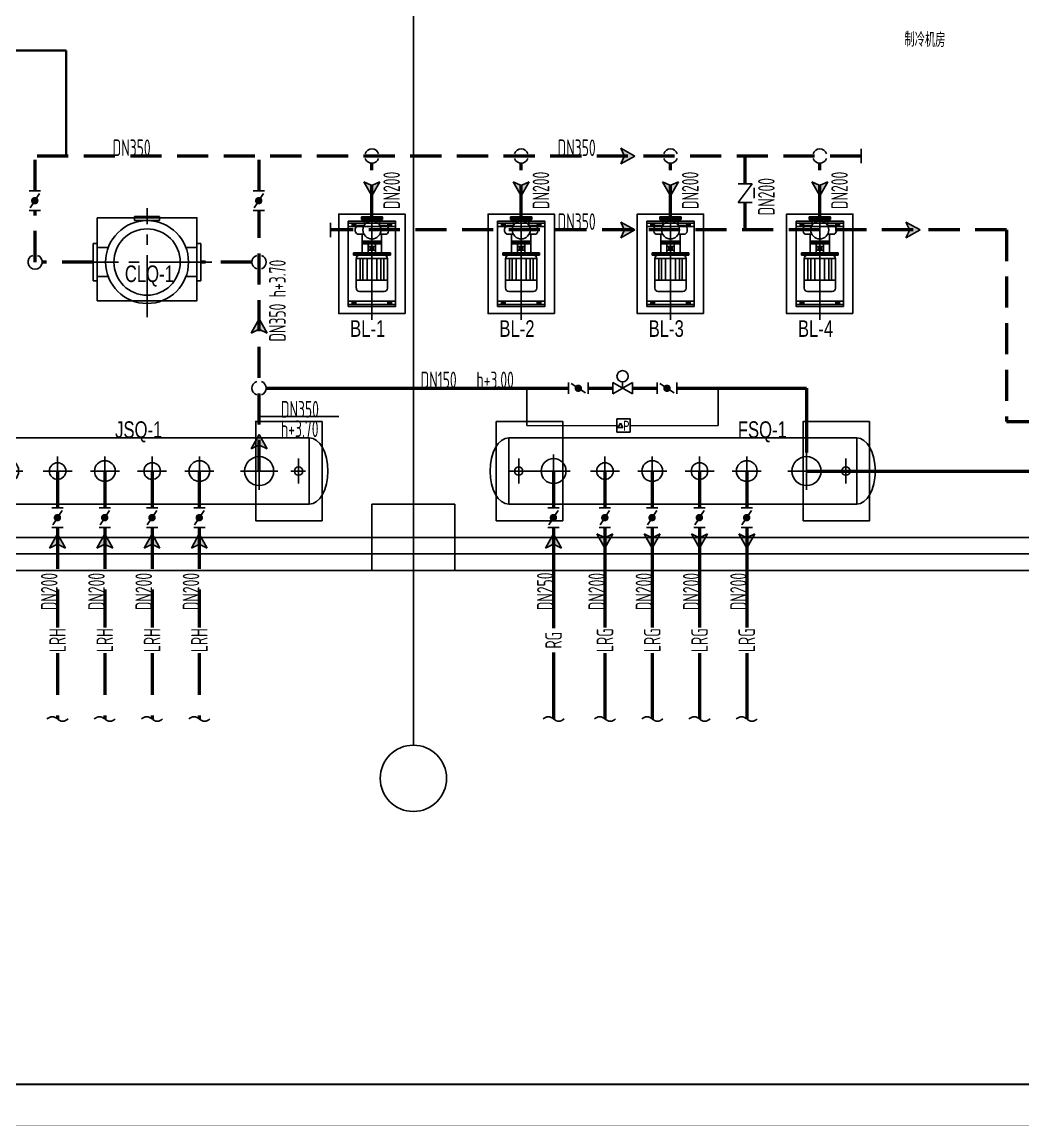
# Model space of a CAD drawing. Extents: x -253824 to 107923, y -224968 to 180578.
# Drawn here: x -203080 to -191013, y 57774 to 71089 of the extents above; entities that cross this region are included whole.
import ezdxf
from ezdxf.enums import TextEntityAlignment as Align

# ---------------------------------------------------------------- set-up
doc = ezdxf.new("R2010")
doc.units = 0
doc.header["$LTSCALE"] = 1000
doc.header["$MEASUREMENT"] = 0
for name, pattern in [('CENTER', [2, 1.25, -0.25, 0.25, -0.25]), ('CENTER2', [1.125, 0.75, -0.125, 0.125, -0.125]), ('DASHED', [0.75, 0.5, -0.25]), ('HIDDEN', [0.375, 0.25, -0.125])]:
    doc.linetypes.add(name, pattern=pattern)
doc.layers.get('0').update_dxf_attribs({"linetype": 'CONTINUOUS'})
for name, color, linetype in [('00-风量计算', 6, 'CONTINUOUS'), ('02-TEXT_房间', 7, 'CONTINUOUS'), ('A_STR-砌块墙', 121, 'CONTINUOUS'), ('A_STR-砼柱', 51, 'CONTINUOUS'), ('AC_CNSB', 4, 'CONTINUOUS'), ('AC_KTSG', 5, 'HIDDEN'), ('ACS_COM', 7, 'CONTINUOUS'), ('ACS_COM_BZ', 3, 'CONTINUOUS'), ('ACS_KT_FM', 3, 'CONTINUOUS'), ('ACS_KT_FM_E', 3, 'CONTINUOUS'), ('AXIS', 3, 'CONTINUOUS'), ('AXIS_TEXT', 7, 'CONTINUOUS'), ('DEVICE', 2, 'CONTINUOUS'), ('DOTE', 1, 'CONTINUOUS'), ('WALL', 9, 'CONTINUOUS'), ('改造', 7, 'CONTINUOUS')]:
    doc.layers.add(name, color=color, linetype=linetype)
for name, color, linetype, lineweight in [('ACS_KT_LG', 3, 'CONTINUOUS', 50), ('ACS_KT_LH', 2, 'DASHED', 50), ('ACS_KT_RG', 6, 'CONTINUOUS', 50)]:
    doc.layers.add(name, color=color, linetype=linetype, lineweight=lineweight)
doc.styles.add('_TCH_SPACE', font='ros.shx', dxfattribs={"width": 0.75, "height": 5, "bigfont": 'jd.shx'})
doc.styles.add('COMPLEX', font='COMPLEX')
doc.styles.add('HZF', font='ros.shx', dxfattribs={"width": 0.75, "bigfont": 'jd.shx'})
doc.styles.get("Standard").update_dxf_attribs({"font": 'ros.shx', "width": 0.75, "bigfont": 'jd.shx'})
doc.styles.add('等高', font='ros1.shx', dxfattribs={"width": 0.7, "bigfont": 'jd.shx'})

# ---------------------------------------------------------------- blocks, each defined once
blk = doc.blocks.new('图框-A1')
for points, const_width in [([(0, 0), (841, 0), (841, 594), (0, 594)], 0.05), ([(766, 584), (25, 584), (25, 10), (766, 10)], 0.5)]:
    blk.add_lwpolyline(points, close=True, dxfattribs=dict(const_width=const_width))
blk = doc.blocks.new('_FZHK')
blk.add_lwpolyline([(-0.5, -0.5), (0.5, -0.5), (0.5, 0.5), (-0.5, 0.5)], close=True)
blk = doc.blocks.new('_AXISO')
blk.add_circle((0, 0), 0.5)
at = {"layer": 'AXIS_TEXT', "style": 'COMPLEX', "width": 1.041667}
blk.add_attdef('A', text='', height=0.56, dxfattribs=at).set_placement((-0.25, -0.28), (0.25, -0.28), align=Align.FIT)
blk = doc.blocks.new('l')
at = {"layer": 'A_STR-砌块墙'}
for p, q in [((1700, -200), (-16450, -200)), ((1600, -400), (-16550, -400))]:
    blk.add_line(p, q, dxfattribs=at)
at = {"layer": 'AXIS'}
blk.add_line((-8400, -1506), (-8400, -2506), dxfattribs=at)
at = {"layer": 'DOTE'}
for p, q in [((-8400, -1506), (-8400, 20645)), ((-17685, 0), (1678, 0))]:
    blk.add_line(p, q, dxfattribs=at)
at = {"layer": 'A_STR-砼柱', "extrusion": (0, 0, -1), "xscale": 800.0000000001819, "yscale": 999.9999999999854, "zscale": -999.9999999999854, "rotation": 270}
blk.add_blockref('_FZHK', (8400, 0), dxfattribs=at)
at = {"layer": 'AXIS', "xscale": 800, "yscale": 800, "zscale": 800}
blk.add_blockref('_AXISO', (-8400, -2906), dxfattribs=at)
at = {"layer": '02-TEXT_房间', "color": 6, "style": '_TCH_SPACE', "width": 0.75}
blk.add_text('制冷机房', height=173.6, rotation=359.1019, dxfattribs=at).set_placement((-2481, 5921))
blk = doc.blocks.new('beng')
at = {"layer": 'DEVICE', "color": 7}
for p, q in [((65, -300), (65, 300)), ((105, -300), (105, 300)), ((1054, -300), (1054, 300)), ((1095, -300), (1095, 300)), ((65, 229), (105, 229)), ((85, 259), (85, 194)), ((455, -234), (455, 234)), ((512, -198), (512, 198)), ((512, 150), (789, 150)), ((789, -198), (789, 198)), ((1055, 229), (1095, 229)), ((1075, 259), (1075, 194)), ((0, -134), (0, 134)), ((294, -122), (294, 122)), ((310, -122), (310, 122)), ((326, -122), (326, 122)), ((326, 47), (439, 47)), ((358, -47), (358, 47)), ((358, 22), (408, 22)), ((408, -47), (408, 47)), ((512, 115), (789, 115)), ((512, 62), (789, 62)), ((326, -47), (439, -47)), ((358, -22), (408, -22)), ((512, -62), (789, -62)), ((512, -115), (789, -115)), ((65, -229), (105, -229)), ((85, -259), (85, -194)), ((512, -150), (789, -150)), ((1054, -229), (1095, -229)), ((1075, -259), (1075, -194))]:
    blk.add_line(p, q, dxfattribs=at)
at = {"layer": 'DEVICE', "color": 7, "linetype": 'CENTER', "ltscale": 500}
blk.add_line((-241, 0), (1293, 0), dxfattribs=at)
at = {"layer": 'DEVICE', "color": 7}
blk.add_lwpolyline([(40, 300), (1120, 300), (1120, -300), (40, -300)], close=True, dxfattribs=at)
for centre in [(85, 229), (1075, 229), (85, -229), (1075, -229)]:
    blk.add_circle(centre, 8.14, dxfattribs=at)
at = {"layer": 'WALL', "ltscale": 0.2}
for p, q in [((95, 100), (95, 185)), ((205, 100), (205, 185)), ((471, 234), (439, 234)), ((439, -234), (439, 234)), ((471, -234), (471, 234)), ((471, -142), (471, 142)), ((889, 198), (512, 198)), ((930, -157), (930, 157)), ((16, 134), (-16, 134)), ((-16, -134), (-16, 134)), ((16, -134), (16, 134)), ((89, 96), (16, 96)), ((439, 122), (205, 122)), ((296, 122), (264, 122)), ((16, -134), (-16, -134)), ((16, -134), (3, -134)), ((89, -96), (16, -96)), ((95, -185), (95, -100)), ((205, -185), (205, -100)), ((206, -122), (439, -122)), ((296, -122), (264, -122)), ((296, -122), (283, -122)), ((471, -234), (439, -234)), ((471, -234), (458, -234)), ((889, -198), (512, -198))]:
    blk.add_line(p, q, dxfattribs=at)
blk.add_circle((150, 0), 114, dxfattribs=at)
for centre, radius, start, end in [((150, 144), 68.9, 36.4877, 143.5123), ((512, 157), 40.7, 90, 180), ((889, 157), 40.7, 0, 90), ((150, -144), 68.9, 216.4877, 323.5123), ((512, -157), 40.7, 180, 270), ((889, -157), 40.7, 270, 0)]:
    blk.add_arc(centre, radius, start, end, dxfattribs=at)
blk = doc.blocks.new('H-PICPNT-69')
for start, end in [(19.4712, 160.5288), (199.4712, 340.5288)]:
    blk.add_arc((0, 0), 1.43, start, end)
blk = doc.blocks.new('FJS')
at = {"layer": 'AC_CNSB', "ltscale": 0.001}
for p, q in [((0, 0), (0, 800)), ((0, 800), (4195, 800)), ((4195, 800), (4195, 0)), ((4195, 0), (0, 0))]:
    blk.add_line(p, q, dxfattribs=at)
at = {"layer": 'AC_CNSB', "ltscale": 0.001, "extrusion": (0, 0, -1)}
blk.add_ellipse((0, 400), major_axis=(0, 400), ratio=0.5625, start_param=3.141593, end_param=6.283185, dxfattribs=at)
at = {"layer": 'AC_CNSB', "ltscale": 0.001}
blk.add_ellipse((4195, 400), major_axis=(0, 400), ratio=0.5625, start_param=3.141593, end_param=6.283185, dxfattribs=at)
at = {"layer": 'ACS_COM'}
for p, q in [((130, 550), (130, 250)), ((605, 625), (605, 175)), ((1325, 575), (1325, 225)), ((1895, 575), (1895, 225)), ((2465, 575), (2465, 225)), ((3035, 575), (3035, 225)), ((3655, 600), (3655, 200)), ((4075, 550), (4075, 250)), ((47, 400), (224, 400)), ((830, 400), (380, 400)), ((1150, 400), (1500, 400)), ((1500, 400), (1150, 400)), ((1720, 400), (2070, 400)), ((2070, 400), (1720, 400)), ((2640, 400), (2290, 400)), ((2290, 400), (2640, 400)), ((3210, 400), (2860, 400)), ((2860, 400), (3210, 400)), ((4195, 400), (3455, 400)), ((3455, 400), (4195, 400)), ((3992, 400), (4170, 400))]:
    blk.add_line(p, q, dxfattribs=at)
at = {"layer": 'ACS_COM', "color": 8}
for points in [[(-155, 1000), (645, 1000), (645, -200), (-155, -200)], [(4345, 1000), (3545, 1000), (3545, -200), (4345, -200)]]:
    blk.add_lwpolyline(points, close=True, dxfattribs=at)
at = {"layer": 'ACS_COM'}
for centre, radius in [((605, 400), 175), ((3655, 400), 150), ((130, 400), 50), ((1325, 400), 125), ((1895, 400), 100), ((2465, 400), 125), ((3035, 400), 100), ((4075, 400), 50)]:
    blk.add_circle(centre, radius, dxfattribs=at)
blk = doc.blocks.new('350')
for p, q in [((-650, 225), (-650, -225)), ((-600, 225), (-650, 225)), ((-600, 225), (-600, -225)), ((-468, 175), (-600, 175)), ((-600, 175), (-600, -175)), ((468, 175), (600, 175)), ((600, 225), (600, -225)), ((600, 225), (650, 225)), ((600, 175), (600, -175)), ((650, 225), (650, -225)), ((-600, -225), (-650, -225)), ((-600, -175), (-468, -175)), ((600, -175), (468, -175)), ((600, -225), (650, -225)), ((-150, -550), (-150, -500)), ((-150, -500), (150, -500)), ((150, -500), (150, -550)), ((150, -550), (-150, -550))]:
    blk.add_line(p, q)
for radius in [500, 400]:
    blk.add_circle((0, 0), radius)
at = {"layer": 'ACS_COM_BZ', "color": 8, "linetype": 'CENTER2'}
for p, q in [((0, 666), (0, -650)), ((779, 0), (-747, 0))]:
    blk.add_line(p, q, dxfattribs=at)
blk = doc.blocks.new('H-PICPNT-66')
blk.add_arc((0, 0), 1.43, 199.4712, 160.5288)
blk = doc.blocks.new('H-PICPNT-91')
for p, q in [((-1.48, 0.87), (-1.48, -0.84)), ((1.07, 0.73), (-1.07, -0.7)), ((1.48, 0.87), (1.48, -0.84))]:
    blk.add_line(p, q)
at = {"const_width": 0.566}
blk.add_lwpolyline([(-0.28, 0, 1), (0.28, 0, 1)], format="xyb", close=True, dxfattribs=at)
blk = doc.blocks.new('H-PICPNT-101')
for p, q in [((1.48, 0.85), (-1.48, -0.85)), ((1.48, -0.85), (-1.48, 0.85)), ((-1.48, 0.85), (-1.48, -0.85)), ((0, 0), (0, 0.94)), ((1.48, 0.85), (1.48, -0.85))]:
    blk.add_line(p, q)
blk.add_circle((0, 1.8), 0.855)
blk = doc.blocks.new('H-PICPNT-196')
for p, q in [((-0.68, 2.67), (-0.68, 0)), ((2.04, 2.67), (-0.68, 2.67)), ((2.04, 0), (2.04, 2.67)), ((-0.68, 0), (2.04, 0)), ((-0.26, 1.2, -32.79), (-0.58, 1.2, -32.79)), ((0.07, 1.79), (-0.43, 0.92)), ((-0.43, 0.92), (0.57, 0.92)), ((0.57, 0.92), (0.07, 1.79))]:
    blk.add_line(p, q)
at = {"width": 0.7}
blk.add_text('P', height=2, dxfattribs=at).set_placement((0.63, 0.27))
blk = doc.blocks.new('剖断线')
at = {"color": 3, "flags": 128}
blk.add_lwpolyline([(1, 0, -0.414214), (0, 0, 0.414214), (-1, 0)], format="xyb", dxfattribs=at)
blk = doc.blocks.new('箭头01')
at = {"ltscale": 10}
blk.add_hatch(color=7, dxfattribs=at).paths.add_polyline_path([(12, -101), (161, -173), (1, 113), (-159, -173), (-10, -101)])
at = {"color": 7, "ltscale": 10}
for p, q in [((-159, -173), (1, 113)), ((161, -173), (1, 113)), ((-159, -173), (-10, -101)), ((-10, -101), (12, -101)), ((161, -173), (12, -101))]:
    blk.add_line(p, q, dxfattribs=at)
blk = doc.blocks.new('blkfm003')
for p, q in [((-1.5, 1.13), (1.5, -1.13)), ((-1.5, -1.13), (-1.5, 1.13)), ((0.84, 1.47), (-0.81, 1.47)), ((1.5, -1.13), (1.5, 1.13))]:
    blk.add_line(p, q)
blk.add_solid([(0.84, 1.47), (0.43, 1.47), (0.43, 1.51)])

msp = doc.modelspace()

# ---------------------------------------------------------------- linework, layer by layer
msp.add_lwpolyline([(-202173, 68728), (-200973, 68728), (-200973, 67728), (-202173, 67728), (-202173, 68728)])
at = {"layer": '00-风量计算'}
msp.add_lwpolyline([(-210523, 86976), (-173473, 86976), (-173473, 58276), (-210523, 58276)], close=True, dxfattribs=at)
at = {"layer": 'AC_KTSG', "linetype": 'Continuous', "lineweight": 35}
for p in [(-205562, 70747), (-202548, 69473)]:
    msp.add_line(p, (-202548, 70747), dxfattribs=at)
at = {"layer": 'ACS_COM_BZ'}
for p, q in [((-192962, 69559), (-192962, 69388)), ((-199362, 68667), (-199362, 68496)), ((-196993, 66673), (-196993, 66223)), ((-194686, 66673), (-194686, 66223)), ((-200223, 66330), (-199262, 66330))]:
    msp.add_line(p, q, dxfattribs=at)
at = {"layer": 'ACS_COM_BZ', "color": 8}
for points in [[(-198462, 67573), (-199262, 67573), (-199262, 68773), (-198462, 68773), (-198462, 67573)], [(-196662, 67573), (-197462, 67573), (-197462, 68773), (-196662, 68773), (-196662, 67573)], [(-194862, 67573), (-195662, 67573), (-195662, 68773), (-194862, 68773), (-194862, 67573)], [(-193062, 67573), (-193862, 67573), (-193862, 68773), (-193062, 68773), (-193062, 67573)]]:
    msp.add_lwpolyline(points, dxfattribs=at)
at = {"layer": 'ACS_KT_LG'}
for p, q in [((-200137, 66673), (-196493, 66673)), ((-196256, 66673), (-195958, 66673)), ((-195721, 66673), (-195423, 66673)), ((-195186, 66673), (-193622, 66673)), ((-193622, 66673), (-193622, 65898)), ((-196052, 65673), (-196052, 65230)), ((-195482, 65673), (-195482, 65230)), ((-194912, 65673), (-194912, 65230)), ((-194342, 65673), (-194342, 65230)), ((-193622, 65673), (-188112, 65673)), ((-196052, 64993), (-196052, 63788)), ((-195482, 64993), (-195482, 63788)), ((-194912, 64993), (-194912, 63788)), ((-194342, 64993), (-194342, 63788)), ((-196052, 63476), (-196052, 62683)), ((-195482, 63476), (-195482, 62683)), ((-194912, 63476), (-194912, 62683)), ((-194342, 63476), (-194342, 62683))]:
    msp.add_line(p, q, dxfattribs=at)
at = {"layer": 'ACS_KT_LG', "lineweight": 18}
for p, q in [((-196993, 66223), (-195911, 66223)), ((-195748, 66223), (-194686, 66223))]:
    msp.add_line(p, q, dxfattribs=at)
at = {"layer": 'ACS_KT_LH', "ltscale": 0.75}
for p, q in [((-192962, 69473), (-202923, 69473)), ((-202923, 69053), (-202923, 69473)), ((-200223, 69053), (-200223, 69473)), ((-198862, 68740), (-198862, 69388)), ((-197062, 68740), (-197062, 69388)), ((-195262, 68740), (-195262, 69388)), ((-194362, 69140), (-194362, 69473)), ((-193462, 68740), (-193462, 69388)), ((-194362, 68582), (-194362, 68915)), ((-202923, 68194), (-202923, 68816)), ((-200223, 65673), (-200223, 68816)), ((-191212, 68582), (-199362, 68582)), ((-191212, 68582), (-191212, 66273)), ((-202223, 68194), (-202837, 68194)), ((-200308, 68194), (-200923, 68194)), ((-191212, 66273), (-188712, 66273))]:
    msp.add_line(p, q, dxfattribs=at)
at = {"layer": 'ACS_KT_LH'}
for p, q in [((-202653, 65673), (-202653, 65230)), ((-202083, 65673), (-202083, 65230)), ((-201513, 65673), (-201513, 65230)), ((-200943, 65673), (-200943, 65230)), ((-202653, 64993), (-202653, 63788)), ((-202083, 64993), (-202083, 63788)), ((-201513, 64993), (-201513, 63788)), ((-200943, 64993), (-200943, 63788)), ((-202653, 63476), (-202653, 62683)), ((-202083, 63476), (-202083, 62683)), ((-201513, 63476), (-201513, 62683)), ((-200943, 63476), (-200943, 62683))]:
    msp.add_line(p, q, dxfattribs=at)
at = {"layer": 'ACS_KT_RG'}
for p, q in [((-196672, 65673), (-196672, 65230)), ((-196672, 64993), (-196672, 63778)), ((-196672, 63486), (-196672, 62683))]:
    msp.add_line(p, q, dxfattribs=at)

# ---------------------------------------------------------------- block references
at = {"xscale": 50, "yscale": 50, "zscale": 50}
msp.add_blockref('图框-A1', (-211773, 57776), dxfattribs=at)
at = {"xscale": -0.95, "yscale": 0.95, "rotation": 90}
for p in [(-198862, 68724), (-197062, 68724), (-195262, 68724), (-193462, 68724)]:
    msp.add_blockref('beng', p, dxfattribs=at)
at = {"layer": 'ACS_COM'}
for name, p, xscale, yscale, zscale, rotation in [('箭头01', (-195758, 69474), 0.5999999998603016, 0.5999999998603016, 0.5999999998603016, 270), ('箭头01', (-198862, 69060), 0.5999999998603016, 0.5999999998603016, 0.5999999998603016, 180), ('箭头01', (-197062, 69060), 0.5999999998603016, 0.5999999998603016, 0.5999999998603016, 180), ('箭头01', (-195262, 69060), 0.5999999998603016, 0.5999999998603016, 0.5999999998603016, 180), ('箭头01', (-193462, 69060), 0.5999999998603016, 0.5999999998603016, 0.5999999998603016, 180), ('箭头01', (-195758, 68582), 0.5999999998603016, 0.5999999998603016, 0.5999999998603016, 270), ('箭头01', (-192320, 68582), 0.5999999998603016, 0.5999999998603016, 0.5999999998603016, 270), ('箭头01', (-196053, 64813), -0.5999999998603016, 0.5999999998603016, 0.5999999998603016, 180), ('箭头01', (-195483, 64813), -0.5999999998603016, 0.5999999998603016, 0.5999999998603016, 180), ('箭头01', (-194913, 64813), -0.5999999998603016, 0.5999999998603016, 0.5999999998603016, 180), ('箭头01', (-194343, 64813), -0.5999999998603016, 0.5999999998603016, 0.5999999998603016, 180), ('剖断线', (-202653, 62683), 127, 127, 127, 180), ('剖断线', (-202083, 62683), 127, 127, 127, 180), ('剖断线', (-201513, 62683), 127, 127, 127, 180), ('剖断线', (-200943, 62683), 127, 127, 127, 180), ('剖断线', (-196672, 62683), 127, 127, 127, 180), ('剖断线', (-196052, 62683), 127, 127, 127, 180), ('剖断线', (-195482, 62683), 127, 127, 127, 180), ('剖断线', (-194912, 62683), 127, 127, 127, 180), ('剖断线', (-194342, 62683), 127, 127, 127, 180)]:
    msp.add_blockref(name, p, dxfattribs=dict(at, xscale=xscale, yscale=yscale, zscale=zscale, rotation=rotation))
at = {"layer": 'ACS_COM', "yscale": 0.5999999998603016, "zscale": 0.5999999998603016}
for p, xscale in [((-200222, 67440), -0.5999999998603016), ((-200222, 66046), -0.5999999998603016), ((-202654, 64849), 0.5999999998603016), ((-202084, 64849), 0.5999999998603016), ((-201514, 64849), 0.5999999998603016), ((-200944, 64849), 0.5999999998603016), ((-196673, 64849), 0.5999999998603016)]:
    msp.add_blockref('箭头01', p, dxfattribs=dict(at, xscale=xscale))
at = {"layer": 'ACS_COM_BZ'}
msp.add_blockref('l', (-189962, 64873), dxfattribs=at)
at = {"layer": 'ACS_COM_BZ', "xscale": -1, "rotation": 180}
msp.add_blockref('350', (-201573, 68194), dxfattribs=at)
at = {"layer": 'ACS_COM_BZ', "xscale": -1}
for p in [(-199617, 65273), (-193017, 65273)]:
    msp.add_blockref('FJS', p, dxfattribs=at)
at = {"layer": 'ACS_KT_FM', "yscale": 60}
for name, p, xscale, rotation in [('H-PICPNT-69', (-198862, 69473), -60, 180), ('H-PICPNT-69', (-197062, 69473), -60, 180), ('H-PICPNT-69', (-195262, 69473), -60, 180), ('H-PICPNT-69', (-193462, 69473), -60, 180), ('H-PICPNT-66', (-202923, 68194), 60, 269.9999999999999), ('H-PICPNT-69', (-200223, 68194), -60, 270), ('H-PICPNT-69', (-200223, 66673), -60, 270)]:
    msp.add_blockref(name, p, dxfattribs=dict(at, xscale=xscale, rotation=rotation))
at = {"layer": 'ACS_KT_FM', "rotation": 270}
for name, p, xscale, yscale, zscale in [('blkfm003', (-194362, 69027), 75, 75, 0.75), ('H-PICPNT-91', (-202927, 68934), -80, 80, 1.25), ('H-PICPNT-91', (-200227, 68934), -80, 80, 1.25), ('H-PICPNT-91', (-202654, 65111), -80, 80, 1.25), ('H-PICPNT-91', (-202084, 65111), -80, 80, 1.25), ('H-PICPNT-91', (-201514, 65111), -80, 80, 1.25), ('H-PICPNT-91', (-200944, 65111), -80, 80, 1.25), ('H-PICPNT-91', (-196674, 65111), -80, 80, 1.25), ('H-PICPNT-91', (-196054, 65111), -80, 80, 1.25), ('H-PICPNT-91', (-195484, 65111), -80, 80, 1.25), ('H-PICPNT-91', (-194914, 65111), -80, 80, 1.25), ('H-PICPNT-91', (-194344, 65111), -80, 80, 1.25)]:
    msp.add_blockref(name, p, dxfattribs=dict(at, xscale=xscale, yscale=yscale, zscale=zscale))
at = {"layer": 'ACS_KT_FM', "xscale": -80, "yscale": 80, "zscale": 1.25}
for p in [(-196374, 66672), (-195304, 66672)]:
    msp.add_blockref('H-PICPNT-91', p, dxfattribs=at)
at = {"layer": 'ACS_KT_FM', "xscale": 60, "yscale": 60}
msp.add_blockref('H-PICPNT-196', (-195870, 66143), dxfattribs=at)
at = {"layer": 'ACS_KT_FM_E', "xscale": 80, "yscale": 80, "zscale": 1.875}
msp.add_blockref('H-PICPNT-101', (-195839, 66673), dxfattribs=at)

# ---------------------------------------------------------------- texts
at = {"layer": 'ACS_COM_BZ', "style": '等高', "width": 0.7}
for s, rotation, p in [('DN350', 0, (-201988, 69473)), ('DN350', 0, (-196622, 69473)), ('DN200', 90, (-198524, 68834)), ('DN200', 90, (-196724, 68834)), ('DN200', 90, (-194924, 68834)), ('DN200', 90, (-193124, 68834)), ('DN200', 90, (-194006, 68758)), ('DN350', 0, (-196622, 68582)), ('DN350 h+3.70', 90, (-199901, 67235)), ('DN150', 0, (-198274, 66673)), ('h+3.00', 0, (-197602, 66673)), ('DN350', 0, (-199959, 66319)), ('h+3.70', 0, (-199959, 66083)), ('DN250', 90, (-196672, 63995)), ('DN200', 90, (-202653, 63995)), ('DN200', 90, (-202083, 63995)), ('DN200', 90, (-201513, 63995)), ('DN200', 90, (-200943, 63995)), ('DN200', 90, (-196052, 63995)), ('DN200', 90, (-195482, 63995)), ('DN200', 90, (-194912, 63995)), ('DN200', 90, (-194342, 63995))]:
    msp.add_text(s, height=200, rotation=rotation, dxfattribs=at).set_placement(p)
for s, p in [('LRH', (-202653, 63632)), ('LRH', (-202083, 63632)), ('LRH', (-201513, 63632)), ('LRH', (-200943, 63632)), ('RG', (-196672, 63632)), ('LRG', (-196052, 63632)), ('LRG', (-195482, 63632)), ('LRG', (-194912, 63632)), ('LRG', (-194342, 63632))]:
    msp.add_text(s, height=200, rotation=90, dxfattribs=at).set_placement(p, align=Align.MIDDLE_CENTER)
at = {"layer": '改造', "color": 6, "style": 'HZF', "width": 0.75}
for s, p in [('CLQ-1', (-201841, 67953)), ('BL-1', (-199125, 67292)), ('BL-2', (-197325, 67292)), ('BL-3', (-195525, 67292)), ('BL-4', (-193725, 67292)), ('JSQ-1', (-201958, 66073)), ('FSQ-1', (-194450, 66073))]:
    msp.add_text(s, height=200, dxfattribs=at).set_placement(p)

doc.saveas('drawing.dxf')
